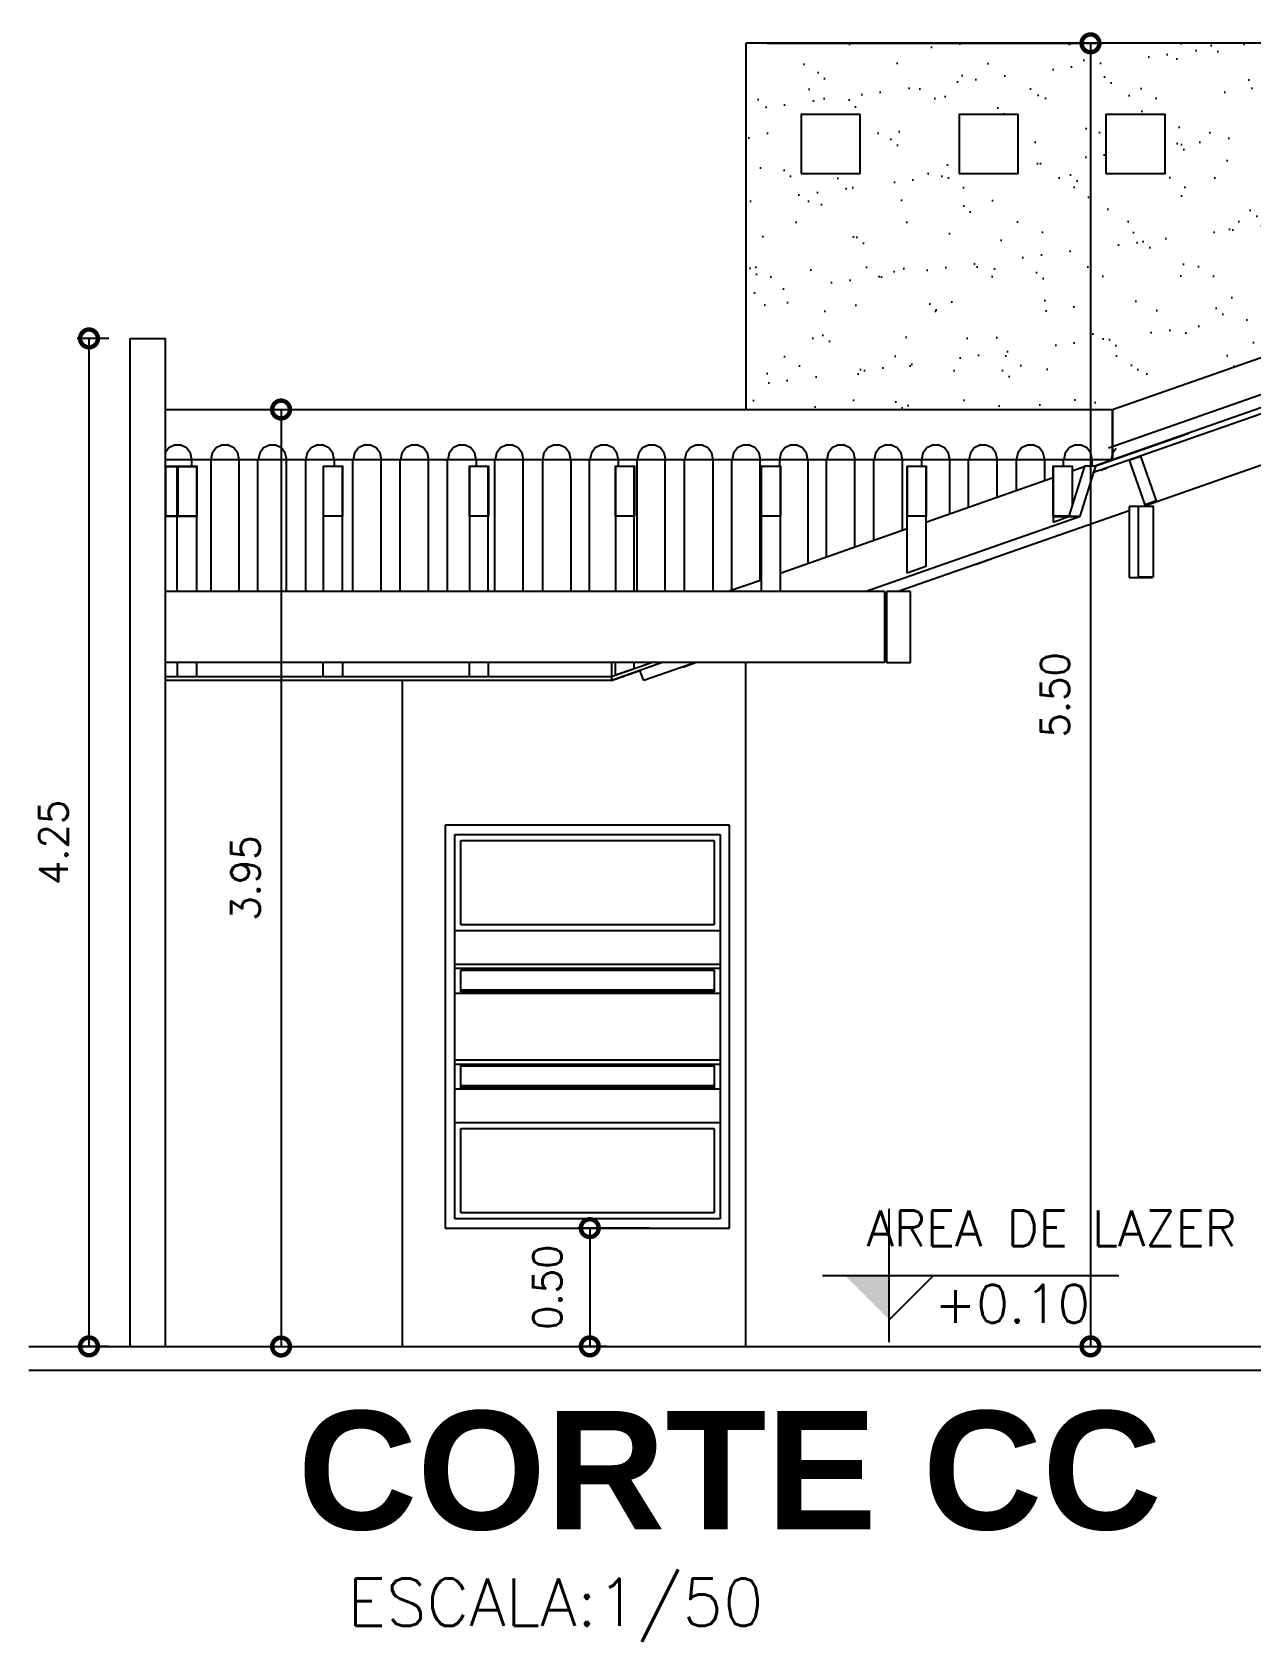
# Model space of a CAD drawing. Extents: x 500 to 638, y 181 to 267.
# Drawn here: x 624.44 to 629.59, y 227.61 to 234.4 of the extents above; entities that cross this region are included whole.
import ezdxf
from ezdxf.enums import TextEntityAlignment as Align

# ---------------------------------------------------------------- set-up
doc = ezdxf.new("R2010")
doc.units = 0
doc.header["$LTSCALE"] = 7
doc.layers.get('0').update_dxf_attribs({"linetype": 'CONTINUOUS'})
doc.layers.get('DEFPOINTS').update_dxf_attribs({"linetype": 'CONTINUOUS'})
for name, color, linetype in [('ALVENARIA', 7, 'CONTINUOUS'), ('ALVENARIA1', 44, 'CONTINUOUS'), ('COTA', 1, 'CONTINUOUS'), ('JAPOR', 142, 'CONTINUOUS'), ('TEXTO2', 40, 'CONTINUOUS'), ('TEXTO3', 3, 'CONTINUOUS'), ('TEXTO5', 5, 'CONTINUOUS')]:
    doc.layers.add(name, color=color, linetype=linetype)
doc.styles.add('REGUA60', font='cityb___.ttf', dxfattribs={"width": 1.4})
doc.styles.add('SANSSERIFBOLD', font='sasb____.pfb')
doc.styles.add('SIMPLEX', font='SIMPLEX.SHX')
doc.dimstyles.new('DIM50', dxfattribs={"dimtxt": 0.12, "dimasz": 0.15, "dimexe": 0.05, "dimexo": 0.09, "dimgap": 0.09, "dimtad": 1, "dimzin": 0, "dimdsep": 46, "dimtxsty": 'SIMPLEX', "dimblk1": 'DOTSMALL', "dimblk2": 'DOTSMALL', "dimsah": 1, "dimcen": 0.09, "dimadec": 0, "dimazin": 0, "dimtfac": 1, "dimtix": 1, "dimtofl": 0, "dimtmove": 2, "dimatfit": 3, "dimldrblk": 'DOTSMALL', "dimfxl": 1, "dimtolj": 1, "dimtzin": 0, "dimarcsym": 0})

# ---------------------------------------------------------------- blocks, each defined once
blk = doc.blocks.new('_DOTSMALL')
at = {"color": 0, "linetype": 'ByBlock', "const_width": 0.5}
blk.add_lwpolyline([(-0.0625, 0, 1), (0.0625, 0, 1)], format="xyb", close=True, dxfattribs=at)
blk = doc.blocks.new('*D185')
at = {"layer": 'COTA', "color": 0, "lineweight": -2}
for p, q in [((624.7671, 233.1072), (624.6339, 233.1072)), ((624.6839, 228.8541), (624.6839, 233.1072)), ((624.7671, 228.8541), (624.6339, 228.8541))]:
    blk.add_line(p, q, dxfattribs=at)
at = {"layer": 'DEFPOINTS', "color": 0}
for p in [(624.6839, 233.1072), (624.8571, 233.1072, -1.4713), (624.8571, 228.8541, -1.4713)]:
    blk.add_point(p, dxfattribs=at)
at = {"layer": 'COTA', "color": 0, "lineweight": -2, "xscale": 0.15, "yscale": 0.15, "zscale": 0.15}
for p, rotation in [((624.6839, 233.1072), 90), ((624.6839, 228.8541), 270)]:
    blk.add_blockref('_DOTSMALL', p, dxfattribs=dict(at, rotation=rotation))
at = {"layer": 'COTA', "color": 0, "insert": (624.5339, 230.9806), "char_height": 0.12, "attachment_point": 5, "rotation": 90, "style": 'SIMPLEX'}
blk.add_mtext('\\A1;4.25', dxfattribs=at)
blk = doc.blocks.new('*D186')
at = {"layer": 'COTA', "color": 0, "lineweight": -2}
for p, q in [((625.0985, 232.8072), (625.5447, 232.8072)), ((625.4947, 232.8072), (625.4947, 228.8535)), ((625.0971, 228.8535), (625.5447, 228.8535))]:
    blk.add_line(p, q, dxfattribs=at)
at = {"layer": 'DEFPOINTS', "color": 0}
for p in [(625.0085, 232.8072, -1.4713), (625.0071, 228.8535, -1.4713), (625.4947, 228.8535)]:
    blk.add_point(p, dxfattribs=at)
at = {"layer": 'COTA', "color": 0, "lineweight": -2, "xscale": 0.15, "yscale": 0.15, "zscale": 0.15}
for p, rotation in [((625.4947, 232.8072), 90), ((625.4947, 228.8535), 270)]:
    blk.add_blockref('_DOTSMALL', p, dxfattribs=dict(at, rotation=rotation))
at = {"layer": 'COTA', "color": 0, "insert": (625.3447, 230.8304), "char_height": 0.12, "attachment_point": 5, "rotation": 90, "style": 'SIMPLEX'}
blk.add_mtext('\\A1;3.95', dxfattribs=at)
blk = doc.blocks.new('*D187')
at = {"layer": 'COTA', "color": 0, "lineweight": -2}
for p, q in [((627.5468, 234.3525), (628.9617, 234.3525)), ((628.9117, 234.3525), (628.9117, 228.8541)), ((627.5468, 228.8541), (628.9617, 228.8541))]:
    blk.add_line(p, q, dxfattribs=at)
at = {"layer": 'DEFPOINTS', "color": 0}
for p in [(627.4568, 234.3525, -1.4713), (627.4568, 228.8541, -1.4713), (628.9117, 228.8541)]:
    blk.add_point(p, dxfattribs=at)
at = {"layer": 'COTA', "color": 0, "lineweight": -2, "xscale": 0.15, "yscale": 0.15, "zscale": 0.15}
for p, rotation in [((628.9117, 234.3525), 90), ((628.9117, 228.8541), 270)]:
    blk.add_blockref('_DOTSMALL', p, dxfattribs=dict(at, rotation=rotation))
at = {"layer": 'COTA', "color": 0, "insert": (628.7617, 231.6033), "char_height": 0.12, "attachment_point": 5, "rotation": 90, "style": 'SIMPLEX'}
blk.add_mtext('\\A1;5.50', dxfattribs=at)
blk = doc.blocks.new('*D195')
at = {"layer": 'COTA', "color": 0, "lineweight": -2}
for p, q in [((627.0496, 229.3531), (626.748, 229.3531)), ((626.798, 229.3531), (626.798, 228.8541)), ((626.8696, 228.8541), (626.748, 228.8541))]:
    blk.add_line(p, q, dxfattribs=at)
at = {"layer": 'DEFPOINTS', "color": 0}
for p in [(627.1396, 229.3531, -1.4713), (626.798, 228.8541), (626.9596, 228.8541, -1.4713)]:
    blk.add_point(p, dxfattribs=at)
at = {"layer": 'COTA', "color": 0, "lineweight": -2, "xscale": 0.15, "yscale": 0.15, "zscale": 0.15}
for p, rotation in [((626.798, 229.3531), 90), ((626.798, 228.8541), 270)]:
    blk.add_blockref('_DOTSMALL', p, dxfattribs=dict(at, rotation=rotation))
at = {"layer": 'COTA', "color": 0, "insert": (626.6189, 229.1036), "char_height": 0.12, "attachment_point": 5, "rotation": 90, "style": 'SIMPLEX'}
blk.add_mtext('\\A1;0.50', dxfattribs=at)
blk = doc.blocks.new('NIVELCR')
at = {"linetype": 'ByBlock'}
for p, q in [((0, -1.25), (0, 6.25)), ((-3.75, 2.5), (12.917, 2.5)), ((0, 0), (2.5, 2.5))]:
    blk.add_line(p, q, dxfattribs=at)
blk.add_solid([(-2.5, 2.5), (0, 0), (0, 2.5)], dxfattribs=at)
at = {"color": 0, "linetype": 'ByBlock', "style": 'REGUA60', "width": 1.4}
blk.add_attdef('COTANIVEL', (1.661, 3.512), '', height=1.5, dxfattribs=at)

msp = doc.modelspace()

# ---------------------------------------------------------------- hatches: boundary and pattern name
at = {"layer": 'ALVENARIA1'}
h = msp.add_hatch(dxfattribs=at)
h.set_pattern_fill('AR-SAND', color=256, scale=0.15, style=0)
h.set_pattern_definition([(37.5, (0, 0), (-0.009449, 0.289023565), [0, -0.228, 0, -0.255, 0, -0.24375]), (7.5, (0, 0), (0.2654665, 0.4233219), [0, -0.123, 0, -0.2055, 0, -0.07875]), (327.5, (-0.1845, 0), (0.46712128, 0.00084886), [0, -0.075, 0, -0.27, 0, -0.3525]), (317.5, (-0.1845, 0), (0.450919, 0.13165133), [0, -0.0375, 0, -0.177, 0, -0.2025])])
h.paths.add_polyline_path([(630.7567, 233.4204), (630.7567, 234.3525), (627.4568, 234.3525), (627.4568, 232.8072), (629.0047, 232.8072)])
h.paths.add_polyline_path([(629.6675, 233.8025), (629.6675, 234.0525), (629.9175, 234.0525), (629.9175, 233.8025)], flags=16)
h.paths.add_polyline_path([(629.2265, 233.8025), (628.9765, 233.8025), (628.9765, 234.0525), (629.2265, 234.0525)], flags=16)
h.paths.add_polyline_path([(630.2705, 233.8025), (630.2705, 234.0525), (630.5205, 234.0525), (630.5205, 233.8025)], flags=16)
h.paths.add_polyline_path([(628.6069, 233.8025), (628.3569, 233.8025), (628.3569, 234.0525), (628.6069, 234.0525)], flags=16)
h.paths.add_polyline_path([(627.9398, 233.8025), (627.6898, 233.8025), (627.6898, 234.0525), (627.9398, 234.0525)], flags=16)

# ---------------------------------------------------------------- linework, layer by layer
at = {"layer": 'ALVENARIA'}
for p, q in [((631.7813, 233.5405, -1.4713), (628.9201, 232.5395, -1.4713)), ((629.136, 232.3993, -1.4713), (631.7813, 233.3279, -1.4713)), ((624.8571, 228.8535, -1.4713), (624.8571, 233.1072, -1.4713)), ((624.8571, 233.1072, -1.4713), (625.007, 233.1072, -1.4713)), ((625.007, 231.6639, -1.4713), (625.007, 233.1072, -1.4713)), ((625.0085, 232.8072, -1.4713), (629.0047, 232.8072, -1.4713)), ((629.0047, 232.8072, -1.4713), (629.0047, 232.5953, -1.4713)), ((628.9255, 232.5668, -1.4713), (629.3234, 232.7067, -1.4713)), ((629.0047, 232.5953, -1.4713), (625.0085, 232.5953, -1.4713)), ((628.138, 232.1162, -1.4713), (628.138, 232.5668, -1.4713)), ((628.217, 232.5668, -1.4713), (628.217, 232.1453, -1.4713)), ((628.7539, 232.5668, -1.4713), (628.7539, 232.3324, -1.4713)), ((628.8345, 232.5492, -1.4713), (628.8847, 232.5668, -1.4713)), ((628.9174, 232.594, -1.4713), (628.9174, 232.5668, -1.4713)), ((628.9964, 232.5922, -1.4713), (628.9255, 232.5668, -1.4713)), ((628.9828, 232.5595, -1.4713), (628.9555, 232.5504, -1.4713)), ((628.217, 232.3324, -1.4713), (628.7545, 232.5211, -1.4713)), ((628.9555, 232.5504, -1.4713), (628.9555, 232.5486, -1.4713)), ((627.9609, 232.0399, -1.4713), (628.8656, 232.356, -1.4713)), ((629.0754, 232.3797, -1.4713), (628.0999, 232.0399, -1.4713)), ((628.7539, 232.356, -1.4713), (628.8656, 232.356, -1.4713)), ((628.7539, 232.3324, -1.4713), (628.8193, 232.356, -1.4713)), ((629.0754, 232.3978, -1.4713), (629.0754, 232.0981, -1.4713)), ((629.1735, 232.3978, -1.4713), (629.0754, 232.3978, -1.4713)), ((627.6012, 232.1162, -1.4713), (628.138, 232.3052, -1.4713)), ((628.217, 232.1453, -1.4713), (628.138, 232.1162, -1.4713)), ((628.4923, 232.1762, -1.4713), (628.4269, 232.1526, -1.4713)), ((628.4895, 232.1762, -1.4713), (628.4923, 232.1762, -1.4713)), ((629.0754, 232.0981, -1.4713), (629.1735, 232.0981, -1.4713)), ((628.0426, 232.0399, -1.4713), (625.007, 232.0399, -1.4713)), ((628.0426, 232.0399, -1.4713), (628.0426, 231.7402, -1.4713)), ((628.0508, 232.0218, -1.4713), (628.0426, 232.0181, -1.4713)), ((628.0426, 232.0181, -1.4713), (628.0508, 232.02, -1.4713)), ((628.0508, 232.0399, -1.4713), (628.0508, 231.7402, -1.4713)), ((628.1516, 232.0399, -1.4713), (628.0508, 232.0399, -1.4713)), ((628.1516, 231.7402, -1.4713), (628.1516, 232.0399, -1.4713)), ((628.0426, 231.7402, -1.4713), (625.007, 231.7402, -1.4713)), ((625.0561, 231.7402, -1.4713), (625.0561, 231.6802, -1.4713)), ((625.1378, 231.7402, -1.4713), (625.1378, 231.6802, -1.4713)), ((625.6719, 231.6802, -1.4713), (625.6719, 231.7402, -1.4713)), ((625.7537, 231.7402, -1.4713), (625.7537, 231.6802, -1.4713)), ((626.2905, 231.6802, -1.4713), (626.2905, 231.7402, -1.4713)), ((626.3695, 231.7402, -1.4713), (626.3695, 231.6802, -1.4713)), ((626.89, 231.7402, -1.4713), (626.89, 231.6639, -1.4713)), ((627.1052, 231.7402, -1.4713), (626.89, 231.6639, -1.4713)), ((626.89, 231.6802, -1.4713), (627.0589, 231.7402, -1.4713)), ((626.9063, 231.6857, -1.4713), (626.9063, 231.7402, -1.4713)), ((626.9853, 231.7129, -1.4713), (626.9853, 231.7402, -1.4713)), ((627.2442, 231.7402, -1.4713), (627.0262, 231.6639, -1.4713)), ((627.1952, 231.722, -1.4713), (627.2442, 231.7402, -1.4713)), ((627.2469, 231.7402, -1.4713), (627.1952, 231.722, -1.4713)), ((627.4568, 228.8541, -1.4713), (627.4568, 231.7402, -1.4713)), ((628.0508, 231.7402, -1.4713), (628.1516, 231.7402, -1.4713)), ((625.007, 231.6802, -1.4713), (626.89, 231.6802, -1.4713)), ((626.89, 231.6639, -1.4713), (627.0099, 231.7057, -1.4713)), ((626.9853, 231.7129, -1.4713), (626.9063, 231.6857, -1.4713)), ((627.0262, 231.6639, -1.4713), (627.0099, 231.7057, -1.4713)), ((627.1924, 231.722, -1.4713), (627.1952, 231.722, -1.4713)), ((626.89, 231.6639, -1.4713), (625.007, 231.6639, -1.4713)), ((625.0071, 228.8535, -1.4713), (625.0071, 231.6639, -1.4713)), ((624.4303, 228.8541, -1.4713), (636.4451, 228.8541, -1.4713)), ((624.4303, 228.7541, -1.4713), (636.4451, 228.7541, -1.4713))]:
    msp.add_line(p, q, dxfattribs=at)
at = {"layer": 'ALVENARIA', "elevation": -1.4713}
for points in [[(629.326, 232.7077), (629.0047, 232.5953), (629.0047, 232.8072), (631.7835, 233.7798), (631.7835, 233.5679), (629.326, 232.7077)], [(631.7835, 233.6234), (628.9874, 232.6447)], [(629.0196, 232.6429), (629.0045, 232.6229), (628.9985, 232.5953), (628.9185, 232.5953), (628.9126, 232.6229), (628.896, 232.645), (628.8719, 232.6572), (628.8452, 232.6572), (628.8211, 232.645), (628.8045, 232.6229), (628.7985, 232.5953), (628.7185, 232.5953), (628.7126, 232.6229), (628.696, 232.645), (628.6719, 232.6572), (628.6452, 232.6572), (628.6211, 232.645), (628.6045, 232.6229), (628.5985, 232.5953), (628.5185, 232.5953), (628.5126, 232.6229), (628.496, 232.645), (628.4719, 232.6572), (628.4452, 232.6572), (628.4211, 232.645), (628.4045, 232.6229), (628.3985, 232.5953), (628.3185, 232.5953), (628.3126, 232.6229), (628.296, 232.645), (628.2719, 232.6572), (628.2452, 232.6572), (628.2211, 232.645), (628.2045, 232.6229), (628.1985, 232.5953), (628.1185, 232.5953), (628.1126, 232.6229), (628.096, 232.645), (628.0719, 232.6572), (628.0452, 232.6572), (628.0211, 232.645), (628.0045, 232.6229), (627.9985, 232.5953), (627.9185, 232.5953), (627.9126, 232.6229), (627.896, 232.645), (627.8719, 232.6572), (627.8452, 232.6572), (627.8211, 232.645), (627.8045, 232.6229), (627.7985, 232.5953), (627.7185, 232.5953), (627.7126, 232.6229), (627.696, 232.645), (627.6719, 232.6572), (627.6452, 232.6572), (627.6211, 232.645), (627.6045, 232.6229), (627.5985, 232.5953), (627.5185, 232.5953), (627.5126, 232.6229), (627.496, 232.645), (627.4719, 232.6572), (627.4452, 232.6572), (627.4211, 232.645), (627.4045, 232.6229), (627.3985, 232.5953), (627.3185, 232.5953), (627.3126, 232.6229), (627.296, 232.645), (627.2719, 232.6572), (627.2452, 232.6572), (627.2211, 232.645), (627.2045, 232.6229), (627.1985, 232.5953), (627.1185, 232.5953), (627.1126, 232.6229), (627.096, 232.645), (627.0719, 232.6572), (627.0452, 232.6572), (627.0211, 232.645), (627.0045, 232.6229), (626.9985, 232.5953), (626.9185, 232.5953), (626.9126, 232.6229), (626.896, 232.645), (626.8719, 232.6572), (626.8452, 232.6572), (626.8211, 232.645), (626.8045, 232.6229), (626.7985, 232.5953), (626.7185, 232.5953), (626.7126, 232.6229), (626.696, 232.645), (626.6719, 232.6572), (626.6452, 232.6572), (626.6211, 232.645), (626.6045, 232.6229), (626.5985, 232.5953), (626.5185, 232.5953), (626.5126, 232.6229), (626.496, 232.645), (626.4719, 232.6572), (626.4452, 232.6572), (626.4211, 232.645), (626.4045, 232.6229), (626.3985, 232.5953), (626.3185, 232.5953), (626.3126, 232.6229), (626.296, 232.645), (626.2719, 232.6572), (626.2452, 232.6572), (626.2211, 232.645), (626.2045, 232.6229), (626.1985, 232.5953), (626.1185, 232.5953), (626.1126, 232.6229), (626.096, 232.645), (626.0719, 232.6572), (626.0452, 232.6572), (626.0211, 232.645), (626.0045, 232.6229), (625.9985, 232.5953), (625.9185, 232.5953), (625.9126, 232.6229), (625.896, 232.645), (625.8719, 232.6572), (625.8452, 232.6572), (625.8211, 232.645), (625.8045, 232.6229), (625.7985, 232.5953), (625.7185, 232.5953), (625.7126, 232.6229), (625.696, 232.645), (625.6719, 232.6572), (625.6452, 232.6572), (625.6211, 232.645), (625.6045, 232.6229), (625.5985, 232.5953), (625.5185, 232.5953), (625.5126, 232.6229), (625.496, 232.645), (625.4719, 232.6572), (625.4452, 232.6572), (625.4211, 232.645), (625.4045, 232.6229), (625.3985, 232.5953), (625.3185, 232.5953), (625.3126, 232.6229), (625.296, 232.645), (625.2719, 232.6572), (625.2452, 232.6572), (625.2211, 232.645), (625.2045, 232.6229), (625.1985, 232.5953), (625.1185, 232.5953), (625.1126, 232.6229), (625.096, 232.645), (625.0719, 232.6572), (625.0452, 232.6572), (625.0211, 232.645), (625.0045, 232.6229)], [(628.2185, 232.3569), (628.1385, 232.3569), (628.1385, 232.5688), (628.2185, 232.5688), (628.2185, 232.3569)], [(628.8204, 232.3569), (628.7545, 232.3569), (628.7545, 232.5688), (628.8345, 232.5688), (628.8345, 232.4023), (628.8204, 232.3569)], [(628.8204, 232.3569), (628.8676, 232.3569), (628.9337, 232.5688), (628.8865, 232.5688), (628.8204, 232.3569)], [(629.1891, 232.4214), (629.1419, 232.4049), (629.0758, 232.5937), (629.123, 232.6102), (629.1891, 232.4214)], [(629.1759, 232.0993), (629.1147, 232.0993), (629.1147, 232.3993), (629.1759, 232.3993), (629.1759, 232.0993)]]:
    msp.add_lwpolyline(points, dxfattribs=at)
at = {"layer": 'ALVENARIA1'}
for p, q in [((627.4568, 234.3525, -1.4713), (627.4568, 232.8066, -1.4713)), ((630.7567, 234.3525, -1.4713), (627.4568, 234.3525, -1.4713)), ((625.007, 232.5668, -1.4713), (625.1378, 232.5668, -1.4713)), ((625.0561, 232.0399, -1.4713), (625.0561, 232.5668, -1.4713)), ((625.116, 232.594, -1.4713), (625.116, 232.5668, -1.4713)), ((625.1378, 232.5668, -1.4713), (625.1378, 232.0399, -1.4713)), ((625.1978, 232.594, -1.4713), (625.1978, 232.0399, -1.4713)), ((625.3177, 232.0399, -1.4713), (625.3177, 232.594, -1.4713)), ((625.3967, 232.0399, -1.4713), (625.3967, 232.594, -1.4713)), ((625.5166, 232.594, -1.4713), (625.5166, 232.0399, -1.4713)), ((625.5983, 232.594, -1.4713), (625.5983, 232.0399, -1.4713)), ((625.6719, 232.5668, -1.4713), (625.6719, 232.0399, -1.4713)), ((625.7182, 232.594, -1.4713), (625.7182, 232.5668, -1.4713)), ((625.7537, 232.0399, -1.4713), (625.7537, 232.5668, -1.4713)), ((625.7973, 232.0399, -1.4713), (625.7973, 232.594, -1.4713)), ((625.9172, 232.0399, -1.4713), (625.9172, 232.594, -1.4713)), ((625.9962, 232.594, -1.4713), (625.9962, 232.0399, -1.4713)), ((626.1161, 232.594, -1.4713), (626.1161, 232.0399, -1.4713)), ((626.1978, 232.0399, -1.4713), (626.1978, 232.594, -1.4713)), ((626.2905, 232.5668, -1.4713), (626.2905, 232.0399, -1.4713)), ((626.3177, 232.594, -1.4713), (626.3177, 232.5668, -1.4713)), ((626.3695, 232.0399, -1.4713), (626.3695, 232.5668, -1.4713)), ((626.3968, 232.0399, -1.4713), (626.3968, 232.594, -1.4713)), ((626.5167, 232.0399, -1.4713), (626.5167, 232.594, -1.4713)), ((626.5984, 232.594, -1.4713), (626.5984, 232.0399, -1.4713)), ((626.7183, 232.594, -1.4713), (626.7183, 232.0399, -1.4713)), ((626.7973, 232.0399, -1.4713), (626.7973, 232.594, -1.4713)), ((626.9063, 232.5668, -1.4713), (626.9063, 232.0399, -1.4713)), ((626.9172, 232.594, -1.4713), (626.9172, 232.5668, -1.4713)), ((626.9853, 232.0399, -1.4713), (626.9853, 232.5668, -1.4713)), ((626.9962, 232.594, -1.4713), (626.9962, 232.0399, -1.4713)), ((627.1161, 232.0399, -1.4713), (627.1161, 232.594, -1.4713)), ((627.1979, 232.0399, -1.4713), (627.1979, 232.594, -1.4713)), ((627.3178, 232.594, -1.4713), (627.3178, 232.0399, -1.4713)), ((627.3968, 232.594, -1.4713), (627.3968, 232.0454, -1.4713)), ((627.5167, 232.0872, -1.4713), (627.5167, 232.594, -1.4713)), ((627.5222, 232.0399, -1.4713), (627.5222, 232.5668, -1.4713)), ((627.5985, 232.594, -1.4713), (627.5985, 232.5668, -1.4713)), ((627.6012, 232.5668, -1.4713), (627.6012, 232.0399, -1.4713)), ((627.7184, 232.594, -1.4713), (627.7184, 232.158, -1.4713)), ((627.7974, 232.1853, -1.4713), (627.7974, 232.594, -1.4713)), ((627.9173, 232.2271, -1.4713), (627.9173, 232.594, -1.4713)), ((627.9963, 232.594, -1.4713), (627.9963, 232.2543, -1.4713)), ((628.1162, 232.594, -1.4713), (628.1162, 232.2979, -1.4713)), ((628.198, 232.594, -1.4713), (628.198, 232.5668, -1.4713)), ((628.3179, 232.3669, -1.4713), (628.3179, 232.594, -1.4713)), ((628.3969, 232.396, -1.4713), (628.3969, 232.594, -1.4713)), ((628.5168, 232.594, -1.4713), (628.5168, 232.4378, -1.4713)), ((628.5985, 232.594, -1.4713), (628.5985, 232.465, -1.4713)), ((628.7184, 232.5086, -1.4713), (628.7184, 232.594, -1.4713)), ((628.7975, 232.5668, -1.4713), (628.7975, 232.594, -1.4713)), ((625.1378, 232.356, -1.4713), (625.007, 232.356, -1.4713)), ((627.3777, 232.0399, -1.4713), (627.5222, 232.089, -1.4713)), ((626.0071, 228.8535, -1.4713), (626.0071, 231.6639, -1.4713))]:
    msp.add_line(p, q, dxfattribs=at)
at = {"layer": 'ALVENARIA1', "elevation": -1.4713}
for points in [[(627.6898, 233.8025), (627.9398, 233.8025), (627.9398, 234.0525), (627.6898, 234.0525)], [(628.3569, 233.8025), (628.6069, 233.8025), (628.6069, 234.0525), (628.3569, 234.0525)], [(628.9765, 233.8025), (629.2265, 233.8025), (629.2265, 234.0525), (628.9765, 234.0525)]]:
    msp.add_lwpolyline(points, close=True, dxfattribs=at)
for points in [[(625.0585, 232.3569), (625.0085, 232.3569), (625.0085, 232.5688), (625.0585, 232.5688), (625.0585, 232.3569)], [(625.1385, 232.3569), (625.0585, 232.3569), (625.0585, 232.5688), (625.1385, 232.5688), (625.1385, 232.3569)], [(625.7545, 232.3569), (625.6745, 232.3569), (625.6745, 232.5688), (625.7545, 232.5688), (625.7545, 232.3569)], [(626.3705, 232.3569), (626.2905, 232.3569), (626.2905, 232.5688), (626.3705, 232.5688), (626.3705, 232.3569)], [(626.9865, 232.3569), (626.9065, 232.3569), (626.9065, 232.5688), (626.9865, 232.5688), (626.9865, 232.3569)], [(627.6025, 232.3569), (627.5225, 232.3569), (627.5225, 232.5688), (627.6025, 232.5688), (627.6025, 232.3569)]]:
    msp.add_lwpolyline(points, dxfattribs=at)
at = {"layer": 'JAPOR', "linetype": 'Continuous'}
for p, q in [((627.3871, 231.0534, -1.4713), (626.1871, 231.0534, -1.4713)), ((626.1871, 231.0534, -1.4713), (626.1871, 229.3531, -1.4713)), ((626.2277, 229.3929, -1.4713), (626.2277, 231.0136, -1.4713)), ((626.2277, 231.0136, -1.4713), (627.3489, 231.0136, -1.4713)), ((627.3489, 231.0136, -1.4713), (627.3489, 229.3929, -1.4713)), ((627.3871, 229.3531, -1.4713), (627.3871, 231.0534, -1.4713)), ((626.254, 230.6331, -1.4713), (626.254, 230.9882, -1.4713)), ((626.254, 230.9882, -1.4713), (627.3226, 230.9882, -1.4713)), ((627.3226, 230.9882, -1.4713), (627.3226, 230.6331, -1.4713)), ((627.3489, 230.6076, -1.4713), (626.2277, 230.6076, -1.4713)), ((627.3226, 230.6331, -1.4713), (626.254, 230.6331, -1.4713)), ((626.2277, 230.4675, -1.4713), (627.3489, 230.4675, -1.4713)), ((627.3489, 230.4484, -1.4713), (626.2277, 230.4484, -1.4713)), ((626.254, 230.4421, -1.4713), (627.3226, 230.4421, -1.4713)), ((626.254, 230.3497, -1.4713), (626.254, 230.4421, -1.4713)), ((627.3226, 230.4421, -1.4713), (627.3226, 230.3497, -1.4713)), ((627.3489, 230.3434, -1.4713), (626.2277, 230.3434, -1.4713)), ((626.254, 230.3593, -1.4713), (627.3226, 230.3593, -1.4713)), ((627.3226, 230.3497, -1.4713), (626.254, 230.3497, -1.4713)), ((626.2277, 230.0631, -1.4713), (627.3489, 230.0631, -1.4713)), ((627.3489, 230.044, -1.4713), (626.2277, 230.044, -1.4713)), ((626.254, 230.0377, -1.4713), (627.3226, 230.0377, -1.4713)), ((626.254, 229.9453, -1.4713), (626.254, 230.0377, -1.4713)), ((627.3226, 230.0377, -1.4713), (627.3226, 229.9453, -1.4713)), ((627.3489, 229.939, -1.4713), (626.2277, 229.939, -1.4713)), ((626.254, 229.9549, -1.4713), (627.3226, 229.9549, -1.4713)), ((627.3226, 229.9453, -1.4713), (626.254, 229.9453, -1.4713)), ((626.2277, 229.7989, -1.4713), (627.3489, 229.7989, -1.4713)), ((626.254, 229.4183, -1.4713), (626.254, 229.7734, -1.4713)), ((626.254, 229.7734, -1.4713), (627.3226, 229.7734, -1.4713)), ((627.3226, 229.7734, -1.4713), (627.3226, 229.4183, -1.4713)), ((627.3489, 229.3929, -1.4713), (626.2277, 229.3929, -1.4713)), ((627.3226, 229.4183, -1.4713), (626.254, 229.4183, -1.4713)), ((626.1871, 229.3531, -1.4713), (627.3871, 229.3531, -1.4713))]:
    msp.add_line(p, q, dxfattribs=at)

# ---------------------------------------------------------------- block references
at = {"layer": 'TEXTO2', "xscale": 0.07500000000004547, "yscale": 0.07500000000001705, "zscale": 0.075}
msp.add_blockref('NIVELCR', (628.0621, 228.966), dxfattribs=at)

# ---------------------------------------------------------------- texts
at = {"layer": 'TEXTO2', "style": 'SIMPLEX'}
for s, height, p in [('+0.10', 0.16, (628.252, 228.954)), ('ESCALA:1/50', 0.2, (625.7745, 227.6743))]:
    msp.add_text(s, height=height, dxfattribs=at).set_placement(p)
at = {"layer": 'TEXTO3', "style": 'SIMPLEX'}
msp.add_text('AREA DE LAZER', height=0.15, dxfattribs=at).set_placement((628.7478, 229.2776), align=Align.CENTER)
at = {"layer": 'TEXTO5', "style": 'SANSSERIFBOLD'}
msp.add_text('CORTE CC', height=0.5, dxfattribs=at).set_placement((629.2123, 228.0817), align=Align.RIGHT)

# ---------------------------------------------------------------- dimensions: what is measured, and where the dimension line sits
at = {"layer": 'COTA'}
for base, p1, p2, picture, middle in [((628.9117, 228.8541), (627.4568, 234.3525, -1.4713), (627.4568, 228.8541, -1.4713), '*D187', (628.7617, 231.6033)), ((624.6839, 233.1072), (624.8571, 228.8541, -1.4713), (624.8571, 233.1072, -1.4713), '*D185', (624.5339, 230.9806)), ((625.4947, 228.8535), (625.0085, 232.8072, -1.4713), (625.0071, 228.8535, -1.4713), '*D186', (625.3447, 230.8304))]:
    dim = msp.add_linear_dim(base=base, p1=p1, p2=p2, angle=90, dimstyle='DIM50', dxfattribs=at)
    dim.commit()
    dim.dimension.update_dxf_attribs({"geometry": picture, "text_midpoint": middle})
dim = msp.add_linear_dim(base=(626.798, 228.8541), p1=(627.1396, 229.3531, -1.4713), p2=(626.9596, 228.8541, -1.4713), angle=90, dimstyle='DIM50', dxfattribs=at)
dim.commit()
dim.dimension.update_dxf_attribs({"geometry": '*D195', "text_midpoint": (626.6189, 229.1036), "dimtype": 160})

doc.saveas('drawing.dxf')
